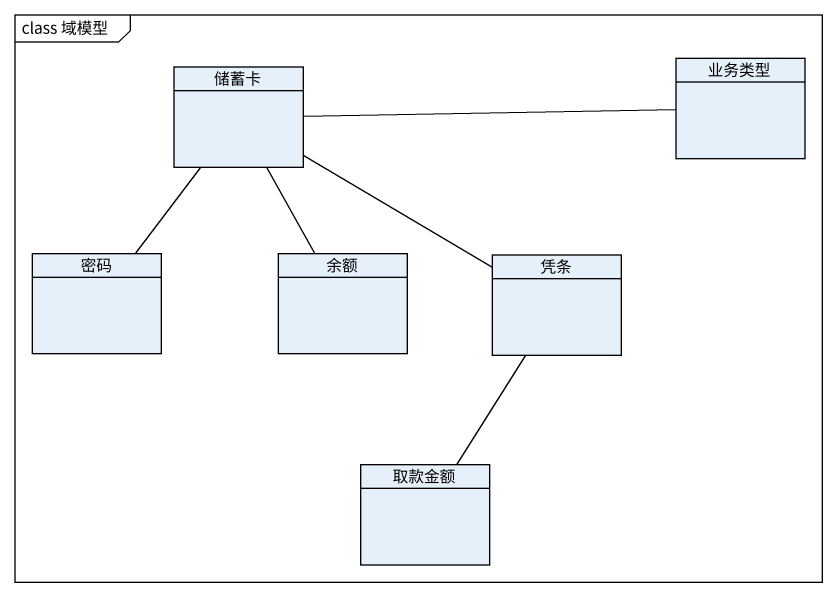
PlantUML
@startuml
mainframe class 域模型
hide circle
hide empty members
class 储蓄卡
class 业务类型
class 密码
class 余额
class 凭条
class 取款金额
储蓄卡 -right- 业务类型
储蓄卡 -- 密码
储蓄卡 -- 余额
储蓄卡 -right- 凭条
凭条 -- 取款金额
@enduml
